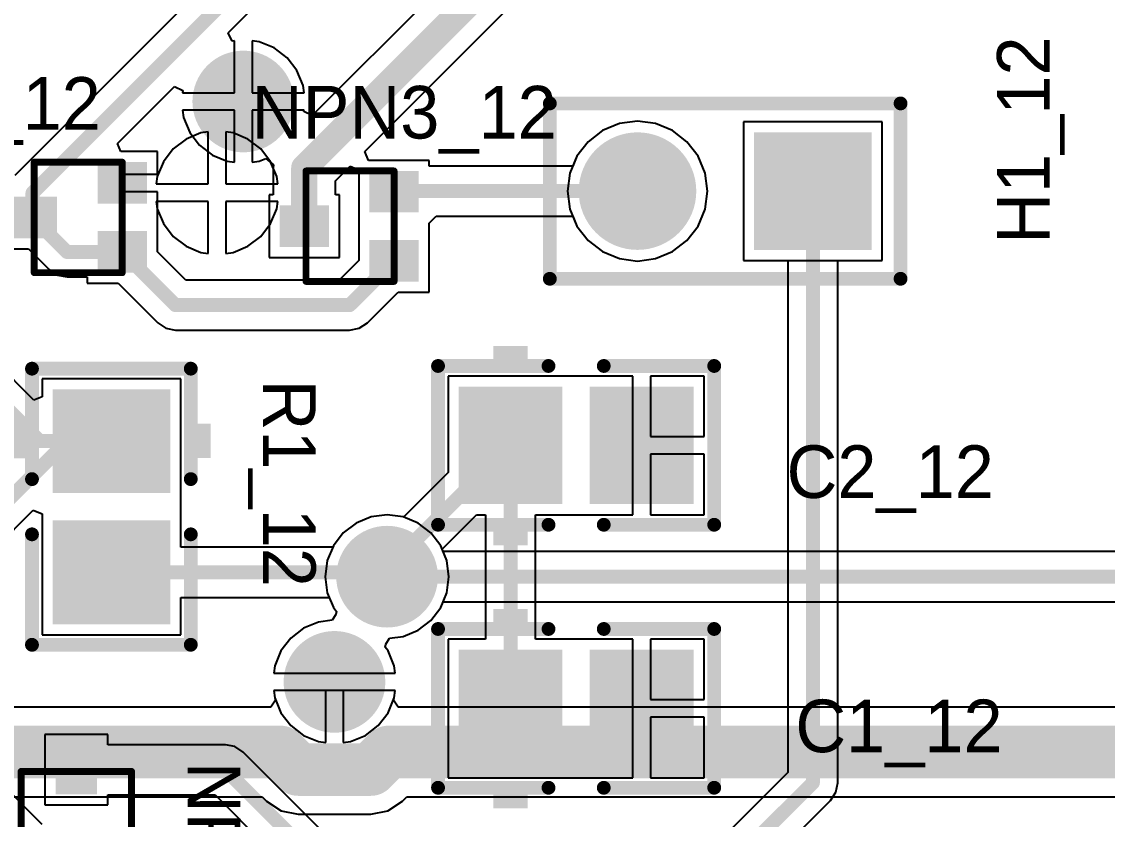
# Model space of a CAD drawing. Header units: millimetres. Extents: x 0.67 to 7.75, y 0.64 to 6.06.
# Drawn here: x 3.372 to 3.991, y 4.597 to 5.052 of the extents above; entities that cross this region are included whole.
import ezdxf

# ---------------------------------------------------------------- set-up
doc = ezdxf.new("R2010")
doc.units = ezdxf.units.MM
doc.header["$MEASUREMENT"] = 0
for name, color, linetype in [('BottomLayer', 5, 'Continuous'), ('BottomSolder', 6, 'Continuous'), ('MultiLayer', 9, 'Continuous'), ('PadHoleLayer', 156, 'Continuous'), ('TopLayer', 1, 'Continuous'), ('TopOverlay', 2, 'Continuous'), ('TopPaste', 8, 'Continuous'), ('TopSolder', 216, 'Continuous'), ('ViaHoleLayer', 16, 'Continuous')]:
    doc.layers.add(name, color=color, linetype=linetype)

# ---------------------------------------------------------------- blocks, each defined once
blk = doc.blocks.new('CC2012_0805_312')
at = {"layer": 'TopLayer'}
for points in [[(-0.06299, -0.02953), (-0.01181, -0.02953), (-0.06299, 0.02953), (-0.01181, 0.02953)], [(0.01181, -0.02953), (0.06299, -0.02953), (0.01181, 0.02953), (0.06299, 0.02953)]]:
    blk.add_solid(points, dxfattribs=at)
at = {"layer": 'TopOverlay', "const_width": 0.00787}
for points in [[(-0.07874, -0.04528), (-0.07874, 0.04528)], [(-0.01575, 0.04528), (-0.07874, 0.04528)], [(0.07874, 0.04528), (0.01575, 0.04528)], [(0.07874, -0.04528), (0.07874, 0.04528)], [(-0.01575, -0.04528), (-0.07874, -0.04528)], [(0.07874, -0.04528), (0.01575, -0.04528)]]:
    blk.add_lwpolyline(points, dxfattribs=at)
at = {"layer": 'TopOverlay', "const_width": 0.00394}
for points in [[(-0.08071, 0.04528, 1), (-0.07677, 0.04528, 1)], [(-0.08071, 0.04528, 1), (-0.07677, 0.04528, 1)], [(-0.01772, 0.04528, 1), (-0.01378, 0.04528, 1)], [(0.01378, 0.04528, 1), (0.01772, 0.04528, 1)], [(0.07677, 0.04528, 1), (0.08071, 0.04528, 1)], [(0.07677, 0.04528, 1), (0.08071, 0.04528, 1)], [(-0.08071, -0.04528, 1), (-0.07677, -0.04528, 1)], [(-0.08071, -0.04528, 1), (-0.07677, -0.04528, 1)], [(-0.01772, -0.04528, 1), (-0.01378, -0.04528, 1)], [(0.01378, -0.04528, 1), (0.01772, -0.04528, 1)], [(0.07677, -0.04528, 1), (0.08071, -0.04528, 1)], [(0.07677, -0.04528, 1), (0.08071, -0.04528, 1)]]:
    blk.add_lwpolyline(points, format="xyb", close=True, dxfattribs=at)
at = {"layer": 'TopOverlay'}
for points in [[(-0.04743, 0.04882), (-0.02775, 0.04882), (-0.04743, 0.05669), (-0.02775, 0.05669)], [(-0.04724, -0.0569), (-0.02756, -0.0569), (-0.04724, -0.04902), (-0.02756, -0.04902)]]:
    blk.add_solid(points, dxfattribs=at)
at = {"layer": 'TopPaste'}
for points in [[(-0.06299, -0.02953), (-0.01181, -0.02953), (-0.06299, 0.02953), (-0.01181, 0.02953)], [(0.01181, -0.02953), (0.06299, -0.02953), (0.01181, 0.02953), (0.06299, 0.02953)]]:
    blk.add_solid(points, dxfattribs=at)
at = {"layer": 'TopSolder'}
for points in [[(-0.06699, -0.03353), (-0.00781, -0.03353), (-0.06699, 0.03353), (-0.00781, 0.03353)], [(0.00781, -0.03353), (0.06699, -0.03353), (0.00781, 0.03353), (0.06699, 0.03353)]]:
    blk.add_solid(points, dxfattribs=at)
blk = doc.blocks.new('MMBT3904T_314')
at = {"layer": 'TopLayer'}
for points in [[(0.00787, -0.01004), (0.00787, 0.01004), (-0.00787, -0.01004), (-0.00787, 0.01004)], [(-0.01181, -0.06122), (-0.01181, -0.04114), (-0.02756, -0.06122), (-0.02756, -0.04114)], [(0.02756, -0.06122), (0.02756, -0.04114), (0.01181, -0.06122), (0.01181, -0.04114)]]:
    blk.add_solid(points, dxfattribs=at)
at = {"layer": 'TopOverlay', "const_width": 0.00394}
for points in [[(-0.0315, -0.00098), (0.0315, -0.00098)], [(-0.0315, -0.05118), (-0.0315, -0.00098)], [(0.0315, -0.05118), (0.0315, -0.00098)], [(-0.0315, -0.05118), (0.0315, -0.05118)]]:
    blk.add_lwpolyline(points, dxfattribs=at)
at = {"layer": 'TopOverlay', "const_width": 0.00197}
for points in [[(-0.03248, -0.00098, 1), (-0.03051, -0.00098, 1)], [(-0.03248, -0.00098, 1), (-0.03051, -0.00098, 1)], [(0.03051, -0.00098, 1), (0.03248, -0.00098, 1)], [(0.03051, -0.00098, 1), (0.03248, -0.00098, 1)], [(-0.03248, -0.05118, 1), (-0.03051, -0.05118, 1)], [(-0.03248, -0.05118, 1), (-0.03051, -0.05118, 1)], [(0.03051, -0.05118, 1), (0.03248, -0.05118, 1)], [(0.03051, -0.05118, 1), (0.03248, -0.05118, 1)]]:
    blk.add_lwpolyline(points, format="xyb", close=True, dxfattribs=at)
at = {"layer": 'TopPaste'}
for points in [[(0.00787, -0.01004), (0.00787, 0.01004), (-0.00787, -0.01004), (-0.00787, 0.01004)], [(-0.01181, -0.06122), (-0.01181, -0.04114), (-0.02756, -0.06122), (-0.02756, -0.04114)], [(0.02756, -0.06122), (0.02756, -0.04114), (0.01181, -0.06122), (0.01181, -0.04114)]]:
    blk.add_solid(points, dxfattribs=at)
at = {"layer": 'TopSolder'}
for points in [[(0.01187, -0.01404), (0.01187, 0.01404), (-0.01187, -0.01404), (-0.01187, 0.01404)], [(-0.00781, -0.06522), (-0.00781, -0.03714), (-0.03156, -0.06522), (-0.03156, -0.03714)], [(0.03156, -0.06522), (0.03156, -0.03714), (0.00781, -0.06522), (0.00781, -0.03714)]]:
    blk.add_solid(points, dxfattribs=at)
blk = doc.blocks.new('MMBT3904T_315')
at = {"layer": 'TopLayer'}
for points in [[(0.00787, -0.01004), (0.00787, 0.01004), (-0.00787, -0.01004), (-0.00787, 0.01004)], [(-0.01181, -0.06122), (-0.01181, -0.04114), (-0.02756, -0.06122), (-0.02756, -0.04114)], [(0.02756, -0.06122), (0.02756, -0.04114), (0.01181, -0.06122), (0.01181, -0.04114)]]:
    blk.add_solid(points, dxfattribs=at)
at = {"layer": 'TopOverlay', "const_width": 0.00394}
for points in [[(-0.0315, -0.00098), (0.0315, -0.00098)], [(-0.0315, -0.00098), (-0.0315, -0.05118)], [(0.0315, -0.00098), (0.0315, -0.05118)], [(-0.0315, -0.05118), (0.0315, -0.05118)]]:
    blk.add_lwpolyline(points, dxfattribs=at)
at = {"layer": 'TopOverlay', "const_width": 0.00197}
for points in [[(-0.03248, -0.00098, 1), (-0.03051, -0.00098, 1)], [(-0.03248, -0.00098, 1), (-0.03051, -0.00098, 1)], [(0.03051, -0.00098, 1), (0.03248, -0.00098, 1)], [(0.03051, -0.00098, 1), (0.03248, -0.00098, 1)], [(-0.03248, -0.05118, 1), (-0.03051, -0.05118, 1)], [(-0.03248, -0.05118, 1), (-0.03051, -0.05118, 1)], [(0.03051, -0.05118, 1), (0.03248, -0.05118, 1)], [(0.03051, -0.05118, 1), (0.03248, -0.05118, 1)]]:
    blk.add_lwpolyline(points, format="xyb", close=True, dxfattribs=at)
at = {"layer": 'TopPaste'}
for points in [[(0.00787, -0.01004), (0.00787, 0.01004), (-0.00787, -0.01004), (-0.00787, 0.01004)], [(-0.01181, -0.06122), (-0.01181, -0.04114), (-0.02756, -0.06122), (-0.02756, -0.04114)], [(0.02756, -0.06122), (0.02756, -0.04114), (0.01181, -0.06122), (0.01181, -0.04114)]]:
    blk.add_solid(points, dxfattribs=at)
at = {"layer": 'TopSolder'}
for points in [[(0.01187, -0.01404), (0.01187, 0.01404), (-0.01187, -0.01404), (-0.01187, 0.01404)], [(-0.00781, -0.06522), (-0.00781, -0.03714), (-0.03156, -0.06522), (-0.03156, -0.03714)], [(0.03156, -0.06522), (0.03156, -0.03714), (0.00781, -0.06522), (0.00781, -0.03714)]]:
    blk.add_solid(points, dxfattribs=at)
blk = doc.blocks.new('MMBT3904T_316')
at = {"layer": 'TopLayer'}
for points in [[(0.00787, -0.01004), (0.00787, 0.01004), (-0.00787, -0.01004), (-0.00787, 0.01004)], [(-0.01181, -0.06122), (-0.01181, -0.04114), (-0.02756, -0.06122), (-0.02756, -0.04114)], [(0.02756, -0.06122), (0.02756, -0.04114), (0.01181, -0.06122), (0.01181, -0.04114)]]:
    blk.add_solid(points, dxfattribs=at)
at = {"layer": 'TopOverlay', "const_width": 0.00394}
for points in [[(-0.0315, -0.00098), (0.0315, -0.00098)], [(-0.0315, -0.00098), (-0.0315, -0.05118)], [(0.0315, -0.00098), (0.0315, -0.05118)], [(-0.0315, -0.05118), (0.0315, -0.05118)]]:
    blk.add_lwpolyline(points, dxfattribs=at)
at = {"layer": 'TopOverlay', "const_width": 0.00197}
for points in [[(-0.03248, -0.00098, 1), (-0.03051, -0.00098, 1)], [(-0.03248, -0.00098, 1), (-0.03051, -0.00098, 1)], [(0.03051, -0.00098, 1), (0.03248, -0.00098, 1)], [(0.03051, -0.00098, 1), (0.03248, -0.00098, 1)], [(-0.03248, -0.05118, 1), (-0.03051, -0.05118, 1)], [(-0.03248, -0.05118, 1), (-0.03051, -0.05118, 1)], [(0.03051, -0.05118, 1), (0.03248, -0.05118, 1)], [(0.03051, -0.05118, 1), (0.03248, -0.05118, 1)]]:
    blk.add_lwpolyline(points, format="xyb", close=True, dxfattribs=at)
at = {"layer": 'TopPaste'}
for points in [[(0.00787, -0.01004), (0.00787, 0.01004), (-0.00787, -0.01004), (-0.00787, 0.01004)], [(-0.01181, -0.06122), (-0.01181, -0.04114), (-0.02756, -0.06122), (-0.02756, -0.04114)], [(0.02756, -0.06122), (0.02756, -0.04114), (0.01181, -0.06122), (0.01181, -0.04114)]]:
    blk.add_solid(points, dxfattribs=at)
at = {"layer": 'TopSolder'}
for points in [[(0.01187, -0.01404), (0.01187, 0.01404), (-0.01187, -0.01404), (-0.01187, 0.01404)], [(-0.00781, -0.06522), (-0.00781, -0.03714), (-0.03156, -0.06522), (-0.03156, -0.03714)], [(0.03156, -0.06522), (0.03156, -0.03714), (0.00781, -0.06522), (0.00781, -0.03714)]]:
    blk.add_solid(points, dxfattribs=at)
blk = doc.blocks.new('HDR1X2_321')
at = {"layer": 'BottomLayer', "const_width": 0.02953}
blk.add_lwpolyline([(0.08524, 0, 1), (0.11476, 0, 1)], format="xyb", close=True, dxfattribs=at)
at = {"layer": 'BottomLayer'}
blk.add_solid([(-0.02953, -0.02953), (0.02953, -0.02953), (-0.02953, 0.02953), (0.02953, 0.02953)], dxfattribs=at)
at = {"layer": 'BottomSolder', "const_width": 0.03353}
blk.add_lwpolyline([(0.08324, 0, 1), (0.11676, 0, 1)], format="xyb", close=True, dxfattribs=at)
at = {"layer": 'BottomSolder'}
blk.add_solid([(-0.03353, -0.03353), (0.03353, -0.03353), (-0.03353, 0.03353), (0.03353, 0.03353)], dxfattribs=at)
at = {"layer": 'MultiLayer', "const_width": 0.02953}
blk.add_lwpolyline([(0.08524, 0, 1), (0.11476, 0, 1)], format="xyb", close=True, dxfattribs=at)
at = {"layer": 'MultiLayer'}
blk.add_solid([(-0.02953, -0.02953), (0.02953, -0.02953), (-0.02953, 0.02953), (0.02953, 0.02953)], dxfattribs=at)
at = {"layer": 'PadHoleLayer', "const_width": 0.01772}
for points in [[(-0.00886, 0, 1), (0.00886, 0, 1)], [(0.09114, 0, 1), (0.10886, 0, 1)]]:
    blk.add_lwpolyline(points, format="xyb", close=True, dxfattribs=at)
at = {"layer": 'TopLayer', "const_width": 0.02953}
blk.add_lwpolyline([(0.08524, 0, 1), (0.11476, 0, 1)], format="xyb", close=True, dxfattribs=at)
at = {"layer": 'TopLayer'}
blk.add_solid([(-0.02953, -0.02953), (0.02953, -0.02953), (-0.02953, 0.02953), (0.02953, 0.02953)], dxfattribs=at)
at = {"layer": 'TopOverlay', "const_width": 0.00787}
for points in [[(-0.05, 0.05), (-0.05, -0.05)], [(0.15, 0.05), (-0.05, 0.05)], [(0.15, 0.05), (0.15, -0.05)], [(0.15, -0.05), (-0.05, -0.05)]]:
    blk.add_lwpolyline(points, dxfattribs=at)
at = {"layer": 'TopOverlay', "const_width": 0.00394}
for points in [[(-0.05197, 0.05, 1), (-0.04803, 0.05, 1)], [(-0.05197, 0.05, 1), (-0.04803, 0.05, 1)], [(0.14803, 0.05, 1), (0.15197, 0.05, 1)], [(0.14803, 0.05, 1), (0.15197, 0.05, 1)], [(-0.05197, -0.05, 1), (-0.04803, -0.05, 1)], [(-0.05197, -0.05, 1), (-0.04803, -0.05, 1)], [(0.14803, -0.05, 1), (0.15197, -0.05, 1)], [(0.14803, -0.05, 1), (0.15197, -0.05, 1)]]:
    blk.add_lwpolyline(points, format="xyb", close=True, dxfattribs=at)
at = {"layer": 'TopSolder', "const_width": 0.03353}
blk.add_lwpolyline([(0.08324, 0, 1), (0.11676, 0, 1)], format="xyb", close=True, dxfattribs=at)
at = {"layer": 'TopSolder'}
blk.add_solid([(-0.03353, -0.03353), (0.03353, -0.03353), (-0.03353, 0.03353), (0.03353, 0.03353)], dxfattribs=at)
blk = doc.blocks.new('CC2012_0805_328')
at = {"layer": 'TopLayer'}
for points in [[(-0.06299, -0.02953), (-0.01181, -0.02953), (-0.06299, 0.02953), (-0.01181, 0.02953)], [(0.01181, -0.02953), (0.06299, -0.02953), (0.01181, 0.02953), (0.06299, 0.02953)]]:
    blk.add_solid(points, dxfattribs=at)
at = {"layer": 'TopOverlay', "const_width": 0.00787}
for points in [[(-0.07874, -0.04528), (-0.07874, 0.04528)], [(-0.07874, 0.04528), (-0.01575, 0.04528)], [(0.01575, 0.04528), (0.07874, 0.04528)], [(0.07874, -0.04528), (0.07874, 0.04528)], [(-0.07874, -0.04528), (-0.01575, -0.04528)], [(0.01575, -0.04528), (0.07874, -0.04528)]]:
    blk.add_lwpolyline(points, dxfattribs=at)
at = {"layer": 'TopOverlay', "const_width": 0.00394}
for points in [[(-0.08071, 0.04528, 1), (-0.07677, 0.04528, 1)], [(-0.08071, 0.04528, 1), (-0.07677, 0.04528, 1)], [(-0.01772, 0.04528, 1), (-0.01378, 0.04528, 1)], [(0.01378, 0.04528, 1), (0.01772, 0.04528, 1)], [(0.07677, 0.04528, 1), (0.08071, 0.04528, 1)], [(0.07677, 0.04528, 1), (0.08071, 0.04528, 1)], [(-0.08071, -0.04528, 1), (-0.07677, -0.04528, 1)], [(-0.08071, -0.04528, 1), (-0.07677, -0.04528, 1)], [(-0.01772, -0.04528, 1), (-0.01378, -0.04528, 1)], [(0.01378, -0.04528, 1), (0.01772, -0.04528, 1)], [(0.07677, -0.04528, 1), (0.08071, -0.04528, 1)], [(0.07677, -0.04528, 1), (0.08071, -0.04528, 1)]]:
    blk.add_lwpolyline(points, format="xyb", close=True, dxfattribs=at)
at = {"layer": 'TopOverlay'}
for points in [[(-0.04724, 0.04882), (-0.02756, 0.04882), (-0.04724, 0.05669), (-0.02756, 0.05669)], [(-0.04724, -0.05709), (-0.02756, -0.05709), (-0.04724, -0.04921), (-0.02756, -0.04921)]]:
    blk.add_solid(points, dxfattribs=at)
at = {"layer": 'TopPaste'}
for points in [[(-0.06299, -0.02953), (-0.01181, -0.02953), (-0.06299, 0.02953), (-0.01181, 0.02953)], [(0.01181, -0.02953), (0.06299, -0.02953), (0.01181, 0.02953), (0.06299, 0.02953)]]:
    blk.add_solid(points, dxfattribs=at)
at = {"layer": 'TopSolder'}
for points in [[(-0.06699, -0.03353), (-0.00781, -0.03353), (-0.06699, 0.03353), (-0.00781, 0.03353)], [(0.00781, -0.03353), (0.06699, -0.03353), (0.00781, 0.03353), (0.06699, 0.03353)]]:
    blk.add_solid(points, dxfattribs=at)
blk = doc.blocks.new('CC2012_0805_329')
at = {"layer": 'TopLayer'}
for points in [[(-0.06299, -0.02953), (-0.01181, -0.02953), (-0.06299, 0.02953), (-0.01181, 0.02953)], [(0.01181, -0.02953), (0.06299, -0.02953), (0.01181, 0.02953), (0.06299, 0.02953)]]:
    blk.add_solid(points, dxfattribs=at)
at = {"layer": 'TopOverlay', "const_width": 0.00787}
for points in [[(-0.07874, -0.04528), (-0.07874, 0.04528)], [(-0.07874, 0.04528), (-0.01575, 0.04528)], [(0.01575, 0.04528), (0.07874, 0.04528)], [(0.07874, -0.04528), (0.07874, 0.04528)], [(-0.07874, -0.04528), (-0.01575, -0.04528)], [(0.01575, -0.04528), (0.07874, -0.04528)]]:
    blk.add_lwpolyline(points, dxfattribs=at)
at = {"layer": 'TopOverlay', "const_width": 0.00394}
for points in [[(-0.08071, 0.04528, 1), (-0.07677, 0.04528, 1)], [(-0.08071, 0.04528, 1), (-0.07677, 0.04528, 1)], [(-0.01772, 0.04528, 1), (-0.01378, 0.04528, 1)], [(0.01378, 0.04528, 1), (0.01772, 0.04528, 1)], [(0.07677, 0.04528, 1), (0.08071, 0.04528, 1)], [(0.07677, 0.04528, 1), (0.08071, 0.04528, 1)], [(-0.08071, -0.04528, 1), (-0.07677, -0.04528, 1)], [(-0.08071, -0.04528, 1), (-0.07677, -0.04528, 1)], [(-0.01772, -0.04528, 1), (-0.01378, -0.04528, 1)], [(0.01378, -0.04528, 1), (0.01772, -0.04528, 1)], [(0.07677, -0.04528, 1), (0.08071, -0.04528, 1)], [(0.07677, -0.04528, 1), (0.08071, -0.04528, 1)]]:
    blk.add_lwpolyline(points, format="xyb", close=True, dxfattribs=at)
at = {"layer": 'TopOverlay'}
for points in [[(-0.04724, 0.04882), (-0.02756, 0.04882), (-0.04724, 0.05669), (-0.02756, 0.05669)], [(-0.04724, -0.05709), (-0.02756, -0.05709), (-0.04724, -0.04921), (-0.02756, -0.04921)]]:
    blk.add_solid(points, dxfattribs=at)
at = {"layer": 'TopPaste'}
for points in [[(-0.06299, -0.02953), (-0.01181, -0.02953), (-0.06299, 0.02953), (-0.01181, 0.02953)], [(0.01181, -0.02953), (0.06299, -0.02953), (0.01181, 0.02953), (0.06299, 0.02953)]]:
    blk.add_solid(points, dxfattribs=at)
at = {"layer": 'TopSolder'}
for points in [[(-0.06699, -0.03353), (-0.00781, -0.03353), (-0.06699, 0.03353), (-0.00781, 0.03353)], [(0.00781, -0.03353), (0.06699, -0.03353), (0.00781, 0.03353), (0.06699, 0.03353)]]:
    blk.add_solid(points, dxfattribs=at)

msp = doc.modelspace()

# ---------------------------------------------------------------- linework, layer by layer
at = {"layer": 'BottomLayer'}
for p, q in [((3.71248, 4.9934), (3.70286, 4.98941)), ((3.7228, 4.99475), (3.71248, 4.9934)), ((3.73311, 4.9934), (3.7228, 4.99475)), ((3.74273, 4.98941), (3.73311, 4.9934)), ((3.86232, 4.99441), (3.78327, 4.99441)), ((3.78327, 4.99441), (3.78327, 4.91536)), ((3.86232, 4.91536), (3.86232, 4.99441)), ((3.46535, 4.98457), (3.45804, 4.97896)), ((3.47386, 4.9881), (3.46535, 4.98457)), ((3.478, 4.98864), (3.47386, 4.9881)), ((3.478, 4.959), (3.478, 4.98864)), ((3.49214, 4.9881), (3.488, 4.98864)), ((3.488, 4.98864), (3.488, 4.959)), ((3.50065, 4.98457), (3.49214, 4.9881)), ((3.50796, 4.97896), (3.50065, 4.98457)), ((3.70286, 4.98941), (3.6946, 4.98308)), ((3.75099, 4.98308), (3.74273, 4.98941)), ((3.45804, 4.97896), (3.45243, 4.97165)), ((3.51357, 4.97165), (3.50796, 4.97896)), ((3.6946, 4.98308), (3.68827, 4.97482)), ((3.75732, 4.97482), (3.75099, 4.98308)), ((3.45243, 4.97165), (3.4489, 4.96314)), ((3.5171, 4.96314), (3.51357, 4.97165)), ((3.68827, 4.97482), (3.68429, 4.9652)), ((3.76131, 4.9652), (3.75732, 4.97482)), ((3.68429, 4.9652), (3.68293, 4.95489)), ((3.76266, 4.95489), (3.76131, 4.9652)), ((3.4489, 4.96314), (3.44836, 4.959)), ((3.44836, 4.959), (3.478, 4.959)), ((3.488, 4.959), (3.51764, 4.959)), ((3.51764, 4.959), (3.5171, 4.96314)), ((3.68293, 4.95489), (3.68429, 4.94457)), ((3.76131, 4.94457), (3.76266, 4.95489)), ((3.478, 4.949), (3.44836, 4.949)), ((3.44836, 4.949), (3.4489, 4.94486)), ((3.478, 4.91936), (3.478, 4.949)), ((3.51764, 4.949), (3.488, 4.949)), ((3.488, 4.949), (3.488, 4.91936)), ((3.5171, 4.94486), (3.51764, 4.949)), ((3.4489, 4.94486), (3.45243, 4.93635)), ((3.51357, 4.93635), (3.5171, 4.94486)), ((3.68429, 4.94457), (3.68827, 4.93495)), ((3.75732, 4.93495), (3.76131, 4.94457)), ((3.45243, 4.93635), (3.45804, 4.92904)), ((3.50796, 4.92904), (3.51357, 4.93635)), ((3.68827, 4.93495), (3.6946, 4.92669)), ((3.75099, 4.92669), (3.75732, 4.93495)), ((3.45804, 4.92904), (3.46535, 4.92343)), ((3.50065, 4.92343), (3.50796, 4.92904)), ((3.46535, 4.92343), (3.47386, 4.9199)), ((3.49214, 4.9199), (3.50065, 4.92343)), ((3.6946, 4.92669), (3.70286, 4.92036)), ((3.74273, 4.92036), (3.75099, 4.92669)), ((3.47386, 4.9199), (3.478, 4.91936)), ((3.488, 4.91936), (3.49214, 4.9199)), ((3.70286, 4.92036), (3.71248, 4.91638)), ((3.71248, 4.91638), (3.7228, 4.91502)), ((3.7228, 4.91502), (3.73311, 4.91638)), ((3.73311, 4.91638), (3.74273, 4.92036)), ((3.78327, 4.91536), (3.86232, 4.91536)), ((3.57086, 4.7691), (3.56235, 4.76557)), ((3.58, 4.7703), (3.57086, 4.7691)), ((3.58914, 4.7691), (3.58, 4.7703)), ((3.59765, 4.76557), (3.58914, 4.7691)), ((3.56235, 4.76557), (3.55504, 4.75996)), ((3.60496, 4.75996), (3.59765, 4.76557)), ((3.55504, 4.75996), (3.54943, 4.75265)), ((3.61057, 4.75265), (3.60496, 4.75996)), ((3.54943, 4.75265), (3.5459, 4.74414)), ((3.61197, 4.74927), (3.61057, 4.75265)), ((4.52485, 4.74927), (3.61197, 4.74927)), ((3.5459, 4.74414), (3.5447, 4.735)), ((3.5447, 4.735), (3.5459, 4.72586)), ((3.5459, 4.72586), (3.54943, 4.71735)), ((3.54943, 4.71735), (3.55107, 4.7152)), ((3.60496, 4.71004), (3.61057, 4.71735)), ((3.61057, 4.71735), (3.61197, 4.72073)), ((3.61197, 4.72073), (4.51893, 4.72073)), ((3.55068, 4.71341), (3.54867, 4.71013)), ((3.55107, 4.7152), (3.55068, 4.71341)), ((3.53235, 4.70557), (3.52504, 4.69996)), ((3.54086, 4.7091), (3.53235, 4.70557)), ((3.54867, 4.71013), (3.54086, 4.7091)), ((3.59765, 4.70443), (3.60496, 4.71004)), ((3.52504, 4.69996), (3.51943, 4.69265)), ((3.57932, 4.69659), (3.58133, 4.69987)), ((3.58133, 4.69987), (3.58914, 4.7009)), ((3.58914, 4.7009), (3.59765, 4.70443)), ((3.51943, 4.69265), (3.5159, 4.68414)), ((3.57893, 4.6948), (3.57932, 4.69659)), ((3.58057, 4.69265), (3.57893, 4.6948)), ((3.5841, 4.68414), (3.58057, 4.69265)), ((3.5159, 4.68414), (3.51536, 4.68)), ((3.51536, 4.68), (3.58464, 4.68)), ((3.58464, 4.68), (3.5841, 4.68414)), ((3.58464, 4.67), (3.51536, 4.67)), ((3.51536, 4.67), (3.5159, 4.66586)), ((3.5841, 4.66586), (3.58464, 4.67)), ((3.5164, 4.66465), (3.51363, 4.66049)), ((3.5159, 4.66586), (3.5164, 4.66465)), ((3.5836, 4.66465), (3.5841, 4.66586)), ((3.58637, 4.66049), (3.5836, 4.66465)), ((3.51363, 4.66049), (3.15276, 4.66049)), ((4.00573, 4.66049), (3.58637, 4.66049)), ((3.16339, 4.60951), (3.50873, 4.60951)), ((3.50873, 4.60951), (3.51127, 4.60698)), ((3.51127, 4.60698), (3.51953, 4.60145)), ((3.58047, 4.60145), (3.58873, 4.60698)), ((3.58873, 4.60698), (3.59127, 4.60951)), ((3.59127, 4.60951), (4.00573, 4.60951)), ((3.51953, 4.60145), (3.52929, 4.59951)), ((3.57071, 4.59951), (3.58047, 4.60145)), ((3.52929, 4.59951), (3.57071, 4.59951))]:
    msp.add_line(p, q, dxfattribs=at)
for points, const_width in [([(3.4855, 5.006, 1), (3.5105, 5.006, 1)], 0.025), ([(3.5675, 4.735, 1), (3.5925, 4.735, 1)], 0.025), ([(3.578, 4.735, 1), (3.582, 4.735, 1)], 0.004), ([(3.5375, 4.675, 1), (3.5625, 4.675, 1)], 0.025), ([(3.51179, 4.635, 1), (3.52679, 4.635, 1)], 0.015), ([(3.51179, 4.635, 1), (3.52679, 4.635, 1)], 0.015), ([(3.57321, 4.635, 1), (3.58821, 4.635, 1)], 0.015), ([(3.57321, 4.635, 1), (3.58821, 4.635, 1)], 0.015), ([(3.52179, 4.625, 1), (3.53679, 4.625, 1)], 0.015), ([(3.52179, 4.625, 1), (3.53679, 4.625, 1)], 0.015), ([(3.56321, 4.625, 1), (3.57821, 4.625, 1)], 0.015), ([(3.56321, 4.625, 1), (3.57821, 4.625, 1)], 0.015)]:
    msp.add_lwpolyline(points, format="xyb", close=True, dxfattribs=dict(at, const_width=const_width))
for points, const_width in [([(3.58, 4.735), (4.52485, 4.735)], 0.008), ([(2.455, 4.635), (3.51929, 4.635)], 0.03), ([(3.51929, 4.635), (3.52929, 4.625)], 0.03), ([(3.57071, 4.625), (3.58071, 4.635)], 0.03), ([(3.58071, 4.635), (4.03, 4.635)], 0.03), ([(3.52929, 4.625), (3.57071, 4.625)], 0.03)]:
    msp.add_lwpolyline(points, dxfattribs=dict(at, const_width=const_width))
at = {"layer": 'BottomSolder', "const_width": 0.029}
for points in [[(3.4835, 5.006, 1), (3.5125, 5.006, 1)], [(3.5655, 4.735, 1), (3.5945, 4.735, 1)], [(3.5355, 4.675, 1), (3.5645, 4.675, 1)]]:
    msp.add_lwpolyline(points, format="xyb", close=True, dxfattribs=at)
at = {"layer": 'MultiLayer', "const_width": 0.025}
for points in [[(3.4855, 5.006, 1), (3.5105, 5.006, 1)], [(3.5675, 4.735, 1), (3.5925, 4.735, 1)], [(3.5375, 4.675, 1), (3.5625, 4.675, 1)]]:
    msp.add_lwpolyline(points, format="xyb", close=True, dxfattribs=at)
at = {"layer": 'TopLayer'}
for p, q in [((3.52379, 5.11998), (3.3677, 4.96389)), ((3.4894, 5.04521), (3.5398, 5.09561)), ((3.61744, 5.07809), (3.53728, 4.99793)), ((3.56726, 4.97745), (3.6479, 5.05808)), ((3.49174, 5.04048), (3.4894, 5.04521)), ((3.493, 5.04064), (3.49174, 5.04048)), ((3.493, 5.011), (3.493, 5.04064)), ((3.50714, 5.0401), (3.503, 5.04064)), ((3.503, 5.04064), (3.503, 5.011)), ((3.51565, 5.03657), (3.50714, 5.0401)), ((3.52296, 5.03096), (3.51565, 5.03657)), ((3.52857, 5.02365), (3.52296, 5.03096)), ((3.5321, 5.01514), (3.52857, 5.02365)), ((3.42625, 4.98206), (3.45879, 5.0146)), ((3.45879, 5.0146), (3.46352, 5.01226)), ((3.53264, 5.011), (3.5321, 5.01514)), ((3.46352, 5.01226), (3.46336, 5.011)), ((3.46336, 5.011), (3.493, 5.011)), ((3.503, 5.011), (3.53264, 5.011)), ((3.493, 5.001), (3.46336, 5.001)), ((3.46336, 5.001), (3.4639, 4.99686)), ((3.4639, 4.99686), (3.46743, 4.98835)), ((3.493, 4.97136), (3.493, 5.001)), ((3.53264, 5.001), (3.503, 5.001)), ((3.503, 5.001), (3.503, 4.97136)), ((3.53255, 5.00027), (3.53264, 5.001)), ((3.53728, 4.99793), (3.53255, 5.00027)), ((3.71248, 4.9934), (3.70286, 4.98941)), ((3.7228, 4.99475), (3.71248, 4.9934)), ((3.73311, 4.9934), (3.7228, 4.99475)), ((3.74273, 4.98941), (3.73311, 4.9934)), ((3.86232, 4.99441), (3.78327, 4.99441)), ((3.78327, 4.99441), (3.78327, 4.91536)), ((3.86232, 4.91536), (3.86232, 4.99441)), ((3.46743, 4.98835), (3.47304, 4.98104)), ((3.70286, 4.98941), (3.6946, 4.98308)), ((3.75099, 4.98308), (3.74273, 4.98941)), ((3.42816, 4.97745), (3.42625, 4.98206)), ((3.44902, 4.97745), (3.42816, 4.97745)), ((3.44902, 4.96457), (3.44902, 4.97745)), ((3.47304, 4.98104), (3.48035, 4.97543)), ((3.56933, 4.97244), (3.56726, 4.97745)), ((3.6946, 4.98308), (3.68827, 4.97482)), ((3.75732, 4.97482), (3.75099, 4.98308)), ((3.48035, 4.97543), (3.48886, 4.9719)), ((3.48886, 4.9719), (3.493, 4.97136)), ((3.503, 4.97136), (3.50714, 4.9719)), ((3.50714, 4.9719), (3.5109, 4.97346)), ((3.5109, 4.97346), (3.51528, 4.96986)), ((3.60402, 4.97244), (3.56933, 4.97244)), ((3.60402, 4.96916), (3.60402, 4.97244)), ((3.68827, 4.97482), (3.68592, 4.96916)), ((3.76131, 4.9652), (3.75732, 4.97482)), ((3.51528, 4.96986), (3.51495, 4.96821)), ((3.51495, 4.96821), (3.51495, 4.95276)), ((3.55064, 4.96082), (3.55894, 4.96912)), ((3.55894, 4.96912), (3.56394, 4.96705)), ((3.56394, 4.96705), (3.56394, 4.93808)), ((3.68592, 4.96916), (3.60402, 4.96916)), ((3.76266, 4.95489), (3.76131, 4.9652)), ((3.42898, 4.95457), (3.42898, 4.96457)), ((3.42898, 4.96457), (3.44902, 4.96457)), ((3.55064, 4.95276), (3.55064, 4.96082)), ((3.44902, 4.95457), (3.42898, 4.95457)), ((3.44902, 4.9417), (3.44902, 4.95457)), ((3.51495, 4.95276), (3.51276, 4.95276)), ((3.51276, 4.95276), (3.51276, 4.91701)), ((3.55283, 4.95276), (3.55064, 4.95276)), ((3.55283, 4.91701), (3.55283, 4.95276)), ((3.76131, 4.94457), (3.76266, 4.95489)), ((3.44902, 4.93807), (3.44902, 4.9417)), ((3.44902, 4.9417), (3.44902, 4.9417)), ((3.60402, 4.9367), (3.60797, 4.94061)), ((3.60797, 4.94061), (3.68592, 4.94061)), ((3.68592, 4.94061), (3.68827, 4.93495)), ((3.75732, 4.93495), (3.76131, 4.94457)), ((3.44902, 4.92035), (3.44902, 4.93807)), ((3.44902, 4.93807), (3.44902, 4.93807)), ((3.56394, 4.93808), (3.56394, 4.9367)), ((3.56394, 4.9367), (3.56394, 4.93307)), ((3.60402, 4.93307), (3.60402, 4.9367)), ((3.68827, 4.93495), (3.6946, 4.92669)), ((3.75099, 4.92669), (3.75732, 4.93495)), ((3.56394, 4.93307), (3.56394, 4.9317)), ((3.56394, 4.9317), (3.56394, 4.91535)), ((3.60402, 4.9317), (3.60402, 4.93307)), ((3.60402, 4.89733), (3.60402, 4.9317)), ((3.35776, 4.92201), (3.37548, 4.92201)), ((3.37548, 4.92201), (3.38739, 4.91011)), ((3.6946, 4.92669), (3.70286, 4.92036)), ((3.74273, 4.92036), (3.75099, 4.92669)), ((3.37863, 4.83573), (3.29402, 4.92035)), ((3.4652, 4.90416), (3.44902, 4.92035)), ((3.51276, 4.91701), (3.55283, 4.91701)), ((3.56394, 4.91535), (3.55275, 4.90416)), ((3.70286, 4.92036), (3.71248, 4.91638)), ((3.71248, 4.91638), (3.7228, 4.91502)), ((3.7228, 4.91502), (3.73311, 4.91638)), ((3.73311, 4.91638), (3.74273, 4.92036)), ((3.78327, 4.91536), (3.80852, 4.91536)), ((3.80852, 4.91536), (3.80852, 4.6234)), ((3.83707, 4.61748), (3.83707, 4.91536)), ((3.83707, 4.91536), (3.86232, 4.91536)), ((3.38739, 4.91011), (3.39202, 4.90701)), ((3.39202, 4.90701), (3.39748, 4.90593)), ((3.39748, 4.90593), (3.39748, 4.90593)), ((3.39748, 4.90593), (3.40894, 4.90593)), ((3.40894, 4.90593), (3.40894, 4.90233)), ((3.55275, 4.90416), (3.4652, 4.90416)), ((3.40894, 4.90233), (3.42666, 4.90233)), ((3.42666, 4.90233), (3.4492, 4.87979)), ((3.56875, 4.87979), (3.58629, 4.89733)), ((3.58629, 4.89733), (3.60402, 4.89733)), ((3.4492, 4.87979), (3.4492, 4.87979)), ((3.4492, 4.87979), (3.45383, 4.8767)), ((3.56412, 4.8767), (3.56875, 4.87979)), ((3.45383, 4.8767), (3.45929, 4.87561)), ((3.45929, 4.87561), (3.45929, 4.87561)), ((3.45929, 4.87561), (3.55866, 4.87561)), ((3.55866, 4.87561), (3.56412, 4.8767)), ((3.55866, 4.87561), (3.55866, 4.87561)), ((3.46231, 4.84788), (3.38325, 4.84788)), ((3.38325, 4.84788), (3.38325, 4.83764)), ((3.46231, 4.77808), (3.46231, 4.84788)), ((3.68461, 4.84941), (3.6148, 4.84941)), ((3.6148, 4.84941), (3.6148, 4.79448)), ((3.68598, 4.84941), (3.68461, 4.84941)), ((3.68961, 4.84941), (3.68598, 4.84941)), ((3.69098, 4.84941), (3.68961, 4.84941)), ((3.7202, 4.84941), (3.69098, 4.84941)), ((3.7202, 4.80989), (3.7202, 4.84941)), ((3.76079, 4.84941), (3.7302, 4.84941)), ((3.7302, 4.84941), (3.7302, 4.81489)), ((3.76079, 4.81489), (3.76079, 4.84941)), ((3.38325, 4.83764), (3.37863, 4.83573)), ((3.7302, 4.81489), (3.76079, 4.81489)), ((3.7202, 4.77036), (3.7202, 4.80989)), ((3.76079, 4.80489), (3.7302, 4.80489)), ((3.7302, 4.80489), (3.7302, 4.77036)), ((3.76079, 4.77036), (3.76079, 4.80489)), ((3.6148, 4.79448), (3.58934, 4.76902)), ((3.25493, 4.64954), (3.37825, 4.77287)), ((3.37825, 4.77287), (3.38325, 4.7708)), ((3.46231, 4.7767), (3.46231, 4.77808)), ((3.46231, 4.77307), (3.46231, 4.7767)), ((3.46231, 4.7717), (3.46231, 4.77307)), ((3.38325, 4.7708), (3.38325, 4.70189)), ((3.46231, 4.75176), (3.46231, 4.7717)), ((3.57086, 4.7691), (3.56235, 4.76557)), ((3.58, 4.7703), (3.57086, 4.7691)), ((3.58914, 4.7691), (3.58, 4.7703)), ((3.58934, 4.76902), (3.58914, 4.7691)), ((3.61138, 4.75069), (3.63105, 4.77036)), ((3.63105, 4.77036), (3.63612, 4.77036)), ((3.63612, 4.77036), (3.63612, 4.69941)), ((3.66467, 4.69941), (3.66467, 4.77036)), ((3.66467, 4.77036), (3.68461, 4.77036)), ((3.68461, 4.77036), (3.68598, 4.77036)), ((3.68598, 4.77036), (3.68961, 4.77036)), ((3.68961, 4.77036), (3.69098, 4.77036)), ((3.69098, 4.77036), (3.7202, 4.77036)), ((3.7302, 4.77036), (3.76079, 4.77036)), ((3.56235, 4.76557), (3.55504, 4.75996)), ((3.55504, 4.75996), (3.54943, 4.75265)), ((3.54906, 4.75176), (3.46231, 4.75176)), ((3.54943, 4.75265), (3.54906, 4.75176)), ((3.6141, 4.74414), (3.61138, 4.75069)), ((3.6153, 4.735), (3.6141, 4.74414)), ((3.6141, 4.72586), (3.6153, 4.735)), ((3.61057, 4.71735), (3.6141, 4.72586)), ((3.46231, 4.70189), (3.46231, 4.72321)), ((3.46231, 4.72321), (3.547, 4.72321)), ((3.547, 4.72321), (3.54943, 4.71735)), ((3.54943, 4.71735), (3.55107, 4.7152)), ((3.60496, 4.71004), (3.61057, 4.71735)), ((3.55068, 4.71341), (3.54867, 4.71013)), ((3.55107, 4.7152), (3.55068, 4.71341)), ((3.53235, 4.70557), (3.52504, 4.69996)), ((3.54086, 4.7091), (3.53235, 4.70557)), ((3.54867, 4.71013), (3.54086, 4.7091)), ((3.59765, 4.70443), (3.60496, 4.71004)), ((3.38325, 4.70189), (3.46231, 4.70189)), ((3.52504, 4.69996), (3.51943, 4.69265)), ((3.57932, 4.69659), (3.58133, 4.69987)), ((3.58133, 4.69987), (3.58914, 4.7009)), ((3.58914, 4.7009), (3.59765, 4.70443)), ((3.63612, 4.69941), (3.6148, 4.69941)), ((3.6148, 4.69941), (3.6148, 4.62036)), ((3.68461, 4.69941), (3.66467, 4.69941)), ((3.68598, 4.69941), (3.68461, 4.69941)), ((3.68961, 4.69941), (3.68598, 4.69941)), ((3.69098, 4.69941), (3.68961, 4.69941)), ((3.7202, 4.69941), (3.69098, 4.69941)), ((3.7202, 4.65989), (3.7202, 4.69941)), ((3.76079, 4.69941), (3.7302, 4.69941)), ((3.7302, 4.69941), (3.7302, 4.66489)), ((3.76079, 4.66489), (3.76079, 4.69941)), ((3.51943, 4.69265), (3.5159, 4.68414)), ((3.57893, 4.6948), (3.57932, 4.69659)), ((3.58057, 4.69265), (3.57893, 4.6948)), ((3.5841, 4.68414), (3.58057, 4.69265)), ((3.5159, 4.68414), (3.51536, 4.68)), ((3.51536, 4.68), (3.58464, 4.68)), ((3.58464, 4.68), (3.5841, 4.68414)), ((3.545, 4.67), (3.51536, 4.67)), ((3.51536, 4.67), (3.5159, 4.66586)), ((3.545, 4.64036), (3.545, 4.67)), ((3.58464, 4.67), (3.555, 4.67)), ((3.555, 4.67), (3.555, 4.64036)), ((3.5841, 4.66586), (3.58464, 4.67)), ((3.5159, 4.66586), (3.51943, 4.65735)), ((3.58057, 4.65735), (3.5841, 4.66586)), ((3.7302, 4.66489), (3.76079, 4.66489)), ((3.51943, 4.65735), (3.52504, 4.65004)), ((3.57496, 4.65004), (3.58057, 4.65735)), ((3.7202, 4.62036), (3.7202, 4.65989)), ((3.52504, 4.65004), (3.53235, 4.64443)), ((3.56765, 4.64443), (3.57496, 4.65004)), ((3.76079, 4.65489), (3.7302, 4.65489)), ((3.7302, 4.65489), (3.7302, 4.62036)), ((3.76079, 4.62036), (3.76079, 4.65489)), ((3.42067, 4.64493), (3.38492, 4.64493)), ((3.38492, 4.64493), (3.38492, 4.60485)), ((3.42067, 4.63916), (3.42067, 4.64493)), ((3.53235, 4.64443), (3.54086, 4.6409)), ((3.55914, 4.6409), (3.56765, 4.64443)), ((3.48779, 4.63916), (3.42067, 4.63916)), ((3.4878, 4.63916), (3.48779, 4.63916)), ((3.49326, 4.63807), (3.4878, 4.63916)), ((3.49789, 4.63498), (3.49326, 4.63807)), ((3.54086, 4.6409), (3.545, 4.64036)), ((3.555, 4.64036), (3.55914, 4.6409)), ((3.38326, 4.59374), (3.34202, 4.63498)), ((3.54871, 4.58416), (3.49789, 4.63498)), ((3.6148, 4.62036), (3.68461, 4.62036)), ((3.68461, 4.62036), (3.68598, 4.62036)), ((3.68598, 4.62036), (3.68961, 4.62036)), ((3.68961, 4.62036), (3.69098, 4.62036)), ((3.69098, 4.62036), (3.7202, 4.62036)), ((3.7302, 4.62036), (3.76079, 4.62036)), ((3.80852, 4.6234), (3.74454, 4.55941)), ((3.83289, 4.60739), (3.83598, 4.61202)), ((3.83598, 4.61202), (3.83707, 4.61748)), ((3.42067, 4.60485), (3.42067, 4.61061)), ((3.42067, 4.61061), (3.48188, 4.61061)), ((3.48188, 4.61061), (3.5327, 4.55979)), ((3.76079, 4.53529), (3.83289, 4.60739)), ((3.83289, 4.60739), (3.83289, 4.60739)), ((3.38492, 4.60485), (3.42067, 4.60485))]:
    msp.add_line(p, q, dxfattribs=at)
for points, const_width in [([(3.3778, 4.9538), (3.53389, 5.10989)], 0.008), ([(3.5328, 4.96821), (3.63528, 5.0707)], 0.015), ([(3.5328, 4.93489), (3.5328, 4.96821)], 0.015), ([(3.58429, 4.95489), (3.7228, 4.95489)], 0.008), ([(3.8228, 4.61748), (3.8228, 4.95489)], 0.008), ([(3.3778, 4.93989), (3.3778, 4.9538)], 0.008), ([(3.3778, 4.93989), (3.39748, 4.9202)], 0.008), ([(3.27398, 4.9202), (3.38189, 4.81229)], 0.008), ([(3.39748, 4.9202), (3.42898, 4.9202)], 0.008), ([(3.42898, 4.9202), (3.45929, 4.88989)], 0.008), ([(3.55866, 4.88989), (3.58398, 4.9152)], 0.008), ([(3.45929, 4.88989), (3.55866, 4.88989)], 0.008), ([(3.22592, 4.64072), (3.39748, 4.81229)], 0.008), ([(3.38189, 4.81229), (3.39748, 4.81229)], 0.008), ([(3.39748, 4.81229), (3.4228, 4.81229)], 0.008), ([(3.57799, 4.73748), (3.65039, 4.80989)], 0.008), ([(3.65039, 4.65989), (3.65039, 4.80989)], 0.008), ([(3.42278, 4.73748), (3.57799, 4.73748)], 0.008), ([(3.4028, 4.62489), (3.4878, 4.62489)], 0.008), ([(3.4878, 4.62489), (3.5428, 4.56989)], 0.008), ([(3.7252, 4.51989), (3.8228, 4.61748)], 0.008)]:
    msp.add_lwpolyline(points, dxfattribs=dict(at, const_width=const_width))
for points, const_width in [([(3.4855, 5.006, 1), (3.5105, 5.006, 1)], 0.025), ([(3.52905, 4.96821, 1), (3.53655, 4.96821, 1)], 0.0075), ([(3.52905, 4.96821, 1), (3.53655, 4.96821, 1)], 0.0075), ([(3.58229, 4.95489, 1), (3.58629, 4.95489, 1)], 0.004), ([(3.7208, 4.95489, 1), (3.7248, 4.95489, 1)], 0.004), ([(3.8208, 4.95489, 1), (3.8248, 4.95489, 1)], 0.004), ([(3.3758, 4.9538, 1), (3.3798, 4.9538, 1)], 0.004), ([(3.3758, 4.9538, 1), (3.3798, 4.9538, 1)], 0.004), ([(3.3758, 4.93989, 1), (3.3798, 4.93989, 1)], 0.004), ([(3.3758, 4.93989, 1), (3.3798, 4.93989, 1)], 0.004), ([(3.52905, 4.93489, 1), (3.53655, 4.93489, 1)], 0.0075), ([(3.39548, 4.9202, 1), (3.39948, 4.9202, 1)], 0.004), ([(3.39548, 4.9202, 1), (3.39948, 4.9202, 1)], 0.004), ([(3.42698, 4.9202, 1), (3.43098, 4.9202, 1)], 0.004), ([(3.42698, 4.9202, 1), (3.43098, 4.9202, 1)], 0.004), ([(3.58198, 4.9152, 1), (3.58598, 4.9152, 1)], 0.004), ([(3.45729, 4.88989, 1), (3.46129, 4.88989, 1)], 0.004), ([(3.45729, 4.88989, 1), (3.46129, 4.88989, 1)], 0.004), ([(3.55666, 4.88989, 1), (3.56066, 4.88989, 1)], 0.004), ([(3.55666, 4.88989, 1), (3.56066, 4.88989, 1)], 0.004), ([(3.37989, 4.81229, 1), (3.38389, 4.81229, 1)], 0.004), ([(3.37989, 4.81229, 1), (3.38389, 4.81229, 1)], 0.004), ([(3.39548, 4.81229, 1), (3.39948, 4.81229, 1)], 0.004), ([(3.39548, 4.81229, 1), (3.39948, 4.81229, 1)], 0.004), ([(3.39548, 4.81229, 1), (3.39948, 4.81229, 1)], 0.004), ([(3.4208, 4.81229, 1), (3.4248, 4.81229, 1)], 0.004), ([(3.64839, 4.80989, 1), (3.65239, 4.80989, 1)], 0.004), ([(3.64839, 4.80989, 1), (3.65239, 4.80989, 1)], 0.004), ([(3.5675, 4.735, 1), (3.5925, 4.735, 1)], 0.025), ([(3.42078, 4.73748, 1), (3.42478, 4.73748, 1)], 0.004), ([(3.57599, 4.73748, 1), (3.57999, 4.73748, 1)], 0.004), ([(3.57599, 4.73748, 1), (3.57999, 4.73748, 1)], 0.004), ([(3.5375, 4.675, 1), (3.5625, 4.675, 1)], 0.025), ([(3.64839, 4.65989, 1), (3.65239, 4.65989, 1)], 0.004), ([(3.4008, 4.62489, 1), (3.4048, 4.62489, 1)], 0.004), ([(3.4858, 4.62489, 1), (3.4898, 4.62489, 1)], 0.004), ([(3.4858, 4.62489, 1), (3.4898, 4.62489, 1)], 0.004), ([(3.8208, 4.61748, 1), (3.8248, 4.61748, 1)], 0.004), ([(3.8208, 4.61748, 1), (3.8248, 4.61748, 1)], 0.004)]:
    msp.add_lwpolyline(points, format="xyb", close=True, dxfattribs=dict(at, const_width=const_width))
at = {"layer": 'TopSolder', "const_width": 0.029}
for points in [[(3.4835, 5.006, 1), (3.5125, 5.006, 1)], [(3.5655, 4.735, 1), (3.5945, 4.735, 1)], [(3.5355, 4.675, 1), (3.5645, 4.675, 1)]]:
    msp.add_lwpolyline(points, format="xyb", close=True, dxfattribs=at)
at = {"layer": 'ViaHoleLayer', "const_width": 0.014}
for points in [[(3.491, 5.006, 1), (3.505, 5.006, 1)], [(3.573, 4.735, 1), (3.587, 4.735, 1)], [(3.543, 4.675, 1), (3.557, 4.675, 1)]]:
    msp.add_lwpolyline(points, format="xyb", close=True, dxfattribs=at)

# ---------------------------------------------------------------- block references
for name, p, rotation in [('HDR1X2_321', (3.8228, 4.95489), 180), ('MMBT3904T_316', (3.3778, 4.93989), 90), ('MMBT3904T_315', (3.5328, 4.93489), 90), ('CC2012_0805_312', (3.42278, 4.77489), 270), ('MMBT3904T_314', (3.4028, 4.62489), 360)]:
    msp.add_blockref(name, p, dxfattribs=dict(rotation=rotation))
for name, p in [('CC2012_0805_328', (3.6878, 4.80989)), ('CC2012_0805_329', (3.6878, 4.65989))]:
    msp.add_blockref(name, p)

# ---------------------------------------------------------------- texts
at = {"layer": 'TopOverlay'}
for s, rotation, p in [('H1_12', 90, (3.9578, 4.92489)), ('R1_12', 270, (3.50928, 4.84739)), ('NPN4_12', 270, (3.4663, 4.62939))]:
    msp.add_text(s, height=0.03, rotation=rotation, dxfattribs=at).set_placement(p)
for s, p in [('NPN2_12', (3.2428, 4.98989)), ('NPN3_12', (3.5028, 4.98489)), ('C2_12', (3.8078, 4.77989)), ('C1_12', (3.8128, 4.63489))]:
    msp.add_text(s, height=0.03, dxfattribs=at).set_placement(p)

doc.saveas('drawing.dxf')
